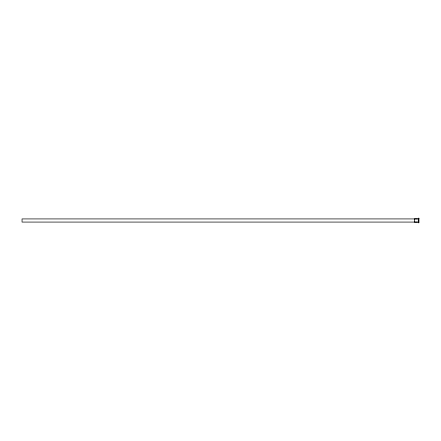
<?xml version="1.0" encoding="UTF-8"?>
<svg xmlns="http://www.w3.org/2000/svg" width="441" height="441" viewBox="0 0 441 441"><rect width="100%" height="100%" fill="white"/><g stroke="black" fill="none" stroke-linecap="round" stroke-linejoin="round"><path stroke-width="0.66" d="M418.294 218.868L414.375 218.868L414.375 222.132L418.294 222.132M417.445 218.923L22.05 218.923L22.05 222.077L417.445 222.077M418.95 218.212L418.294 218.212L418.294 222.788L418.95 222.788L418.95 218.212"/></g></svg>
